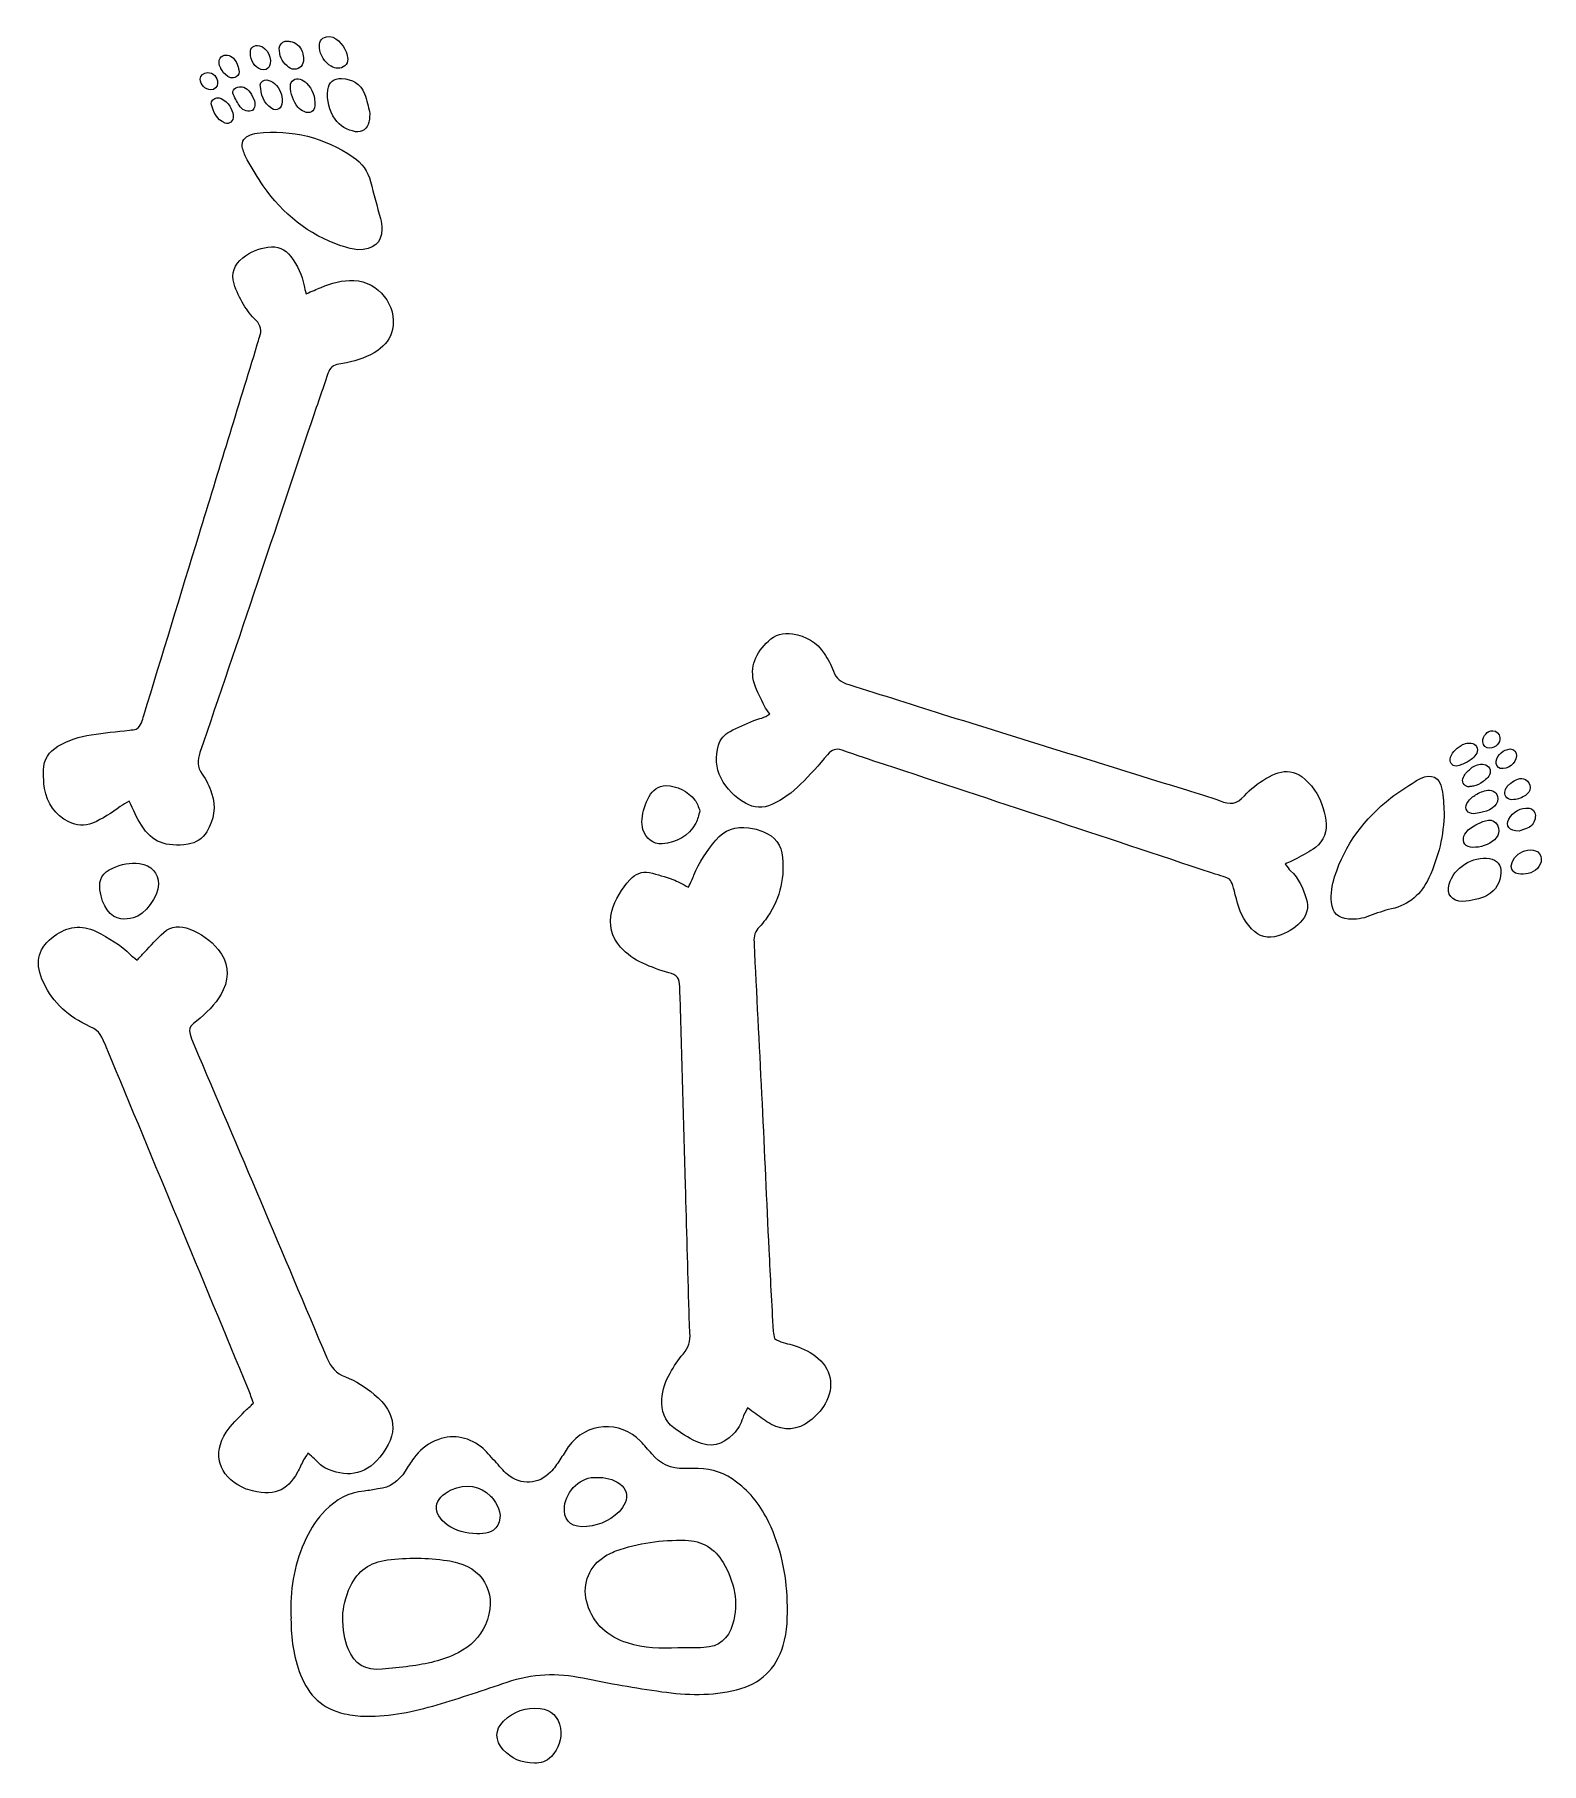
# Model space of a CAD drawing. Header units: inches. Extents: x -17 to -2.2, y 1.5 to 16.3.
# Drawn here: x -8.75 to -2.23, y 8.79 to 16.28 of the extents above; entities that cross this region are included whole.
import ezdxf

# ---------------------------------------------------------------- set-up
doc = ezdxf.new("R2010")
doc.units = ezdxf.units.IN
doc.header["$MEASUREMENT"] = 0
doc.layers.add('Layer 1', color=7, linetype='Continuous')

# ---------------------------------------------------------------- blocks, each defined once
blk = doc.blocks.new('block 5')
at = {"layer": 'Layer 1', "lineweight": 0}
for points, knots in [([(-7.2629, 9.9826), (-7.2105, 9.9887), (-7.1724, 10.016), (-7.1448, 10.0599), (-7.133, 10.0787), (-7.1212, 10.0976), (-7.1083, 10.1156), (-7.0845, 10.1486), (-7.0546, 10.1739), (-7.0167, 10.1905), (-6.9443, 10.2221), (-6.8775, 10.2109), (-6.8164, 10.1645), (-6.7938, 10.1473), (-6.776, 10.1236), (-6.7562, 10.1027), (-6.7379, 10.0834), (-6.7217, 10.0617), (-6.7014, 10.0449), (-6.6432, 9.9968), (-6.5681, 10.0013), (-6.5153, 10.0556), (-6.5, 10.0714), (-6.488, 10.0905), (-6.4754, 10.1087), (-6.4628, 10.1269), (-6.4521, 10.1465), (-6.4392, 10.1645), (-6.3607, 10.2737), (-6.2133, 10.2794), (-6.1261, 10.1889), (-6.1092, 10.1714), (-6.0932, 10.1529), (-6.0774, 10.1342), (-6.0406, 10.0907), (-5.9938, 10.0699), (-5.9369, 10.0708), (-5.9169, 10.0712), (-5.8969, 10.0704), (-5.877, 10.0708), (-5.8143, 10.0719), (-5.7598, 10.0494), (-5.7103, 10.0127), (-5.6483, 9.9667), (-5.6037, 9.9064), (-5.5706, 9.8374), (-5.519, 9.7297), (-5.4941, 9.6155), (-5.4909, 9.4964), (-5.4893, 9.4321), (-5.4894, 9.368), (-5.5086, 9.3051), (-5.54, 9.2026), (-5.6063, 9.1391), (-5.7104, 9.1135), (-5.818, 9.0869), (-5.9266, 9.0899), (-6.0346, 9.1053), (-6.1487, 9.1216), (-6.2625, 9.1415), (-6.3754, 9.1648), (-6.487, 9.1878), (-6.5953, 9.1843), (-6.7033, 9.1471), (-6.804, 9.1124), (-6.9051, 9.0789), (-7.0072, 9.0486), (-7.1073, 9.0189), (-7.2096, 8.9972), (-7.3149, 8.9989), (-7.3457, 8.9994), (-7.3768, 9.0038), (-7.4071, 9.0101), (-7.5021, 9.0299), (-7.5639, 9.089), (-7.598, 9.1781), (-7.6277, 9.2558), (-7.6398, 9.3367), (-7.6394, 9.4196), (-7.6393, 9.4285), (-7.6394, 9.4373), (-7.6394, 9.4538), (-7.6436, 9.5592), (-7.6219, 9.667), (-7.5738, 9.7694), (-7.5528, 9.8139), (-7.5258, 9.8545), (-7.491, 9.8894), (-7.4442, 9.9363), (-7.3903, 9.9689), (-7.3222, 9.9737), (-7.3023, 9.975), (-7.2827, 9.9803), (-7.2629, 9.9826)], [0, 0, 0, 0, 1, 1, 1, 2, 2, 2, 3, 3, 3, 4, 4, 4, 5, 5, 5, 6, 6, 6, 7, 7, 7, 8, 8, 8, 9, 9, 9, 10, 10, 10, 11, 11, 11, 12, 12, 12, 13, 13, 13, 14, 14, 14, 15, 15, 15, 16, 16, 16, 17, 17, 17, 18, 18, 18, 19, 19, 19, 20, 20, 20, 21, 21, 21, 22, 22, 22, 23, 23, 23, 24, 24, 24, 25, 25, 25, 26, 26, 26, 27, 27, 27, 28, 28, 28, 29, 29, 29, 30, 30, 30, 31, 31, 31, 31]), ([(-6.381, 9.8194), (-6.3194, 9.8195), (-6.2636, 9.8401), (-6.2187, 9.884), (-6.208, 9.8945), (-6.1996, 9.9085), (-6.1933, 9.9224), (-6.1792, 9.9538), (-6.1879, 9.984), (-6.216, 10.0044), (-6.2457, 10.0262), (-6.2798, 10.0338), (-6.3152, 10.0327), (-6.3825, 10.0376), (-6.4484, 9.9759), (-6.4553, 9.9068), (-6.4606, 9.8537), (-6.4343, 9.8193), (-6.381, 9.8194)], [0, 0, 0, 0, 1, 1, 1, 2, 2, 2, 3, 3, 3, 4, 4, 4, 5, 5, 5, 6, 6, 6, 6]), ([(-6.9616, 9.8263), (-6.9247, 9.8002), (-6.8818, 9.7902), (-6.8351, 9.7885), (-6.8009, 9.7888), (-6.7641, 9.7899), (-6.7442, 9.8261), (-6.7219, 9.8666), (-6.7406, 9.9026), (-6.7623, 9.937), (-6.7658, 9.9425), (-6.7704, 9.9474), (-6.775, 9.9521), (-6.8198, 9.9978), (-6.8813, 10.0071), (-6.9458, 9.9782), (-7.0241, 9.943), (-7.0316, 9.8758), (-6.9616, 9.8263)], [0, 0, 0, 0, 1, 1, 1, 2, 2, 2, 3, 3, 3, 4, 4, 4, 5, 5, 5, 6, 6, 6, 6]), ([(-6.2324, 9.7143), (-6.253, 9.7066), (-6.2731, 9.6963), (-6.2911, 9.6838), (-6.355, 9.6392), (-6.3803, 9.5583), (-6.3564, 9.4838), (-6.3284, 9.3964), (-6.2681, 9.3432), (-6.1822, 9.3161), (-6.1114, 9.2937), (-6.0386, 9.2913), (-5.9652, 9.2954), (-5.9276, 9.2954), (-5.8898, 9.2935), (-5.8524, 9.2959), (-5.7867, 9.3), (-5.7466, 9.3331), (-5.7275, 9.3964), (-5.6986, 9.492), (-5.7201, 9.5806), (-5.7687, 9.6639), (-5.8048, 9.7257), (-5.8595, 9.7595), (-5.9323, 9.7606), (-6.0349, 9.7621), (-6.1357, 9.7504), (-6.2324, 9.7143)], [0, 0, 0, 0, 1, 1, 1, 2, 2, 2, 3, 3, 3, 4, 4, 4, 5, 5, 5, 6, 6, 6, 7, 7, 7, 8, 8, 8, 9, 9, 9, 9]), ([(-7.222, 9.6756), (-7.2971, 9.6664), (-7.3495, 9.6287), (-7.3819, 9.5618), (-7.4044, 9.5152), (-7.4142, 9.4654), (-7.4153, 9.4344), (-7.4162, 9.3712), (-7.4074, 9.3298), (-7.3918, 9.2906), (-7.3652, 9.2241), (-7.3158, 9.1957), (-7.2449, 9.2028), (-7.2052, 9.2068), (-7.1654, 9.21), (-7.1259, 9.2154), (-7.0533, 9.2254), (-6.9816, 9.2391), (-6.9157, 9.2736), (-6.863, 9.3012), (-6.8215, 9.3398), (-6.7978, 9.3952), (-6.7455, 9.5173), (-6.7955, 9.629), (-6.9181, 9.6635), (-6.933, 9.6677), (-6.9482, 9.671), (-6.9635, 9.6731), (-7.0495, 9.6849), (-7.1355, 9.6862), (-7.222, 9.6756)], [0, 0, 0, 0, 1, 1, 1, 2, 2, 2, 3, 3, 3, 4, 4, 4, 5, 5, 5, 6, 6, 6, 7, 7, 7, 8, 8, 8, 9, 9, 9, 10, 10, 10, 10])]:
    blk.add_open_spline(points, degree=3, knots=knots, dxfattribs=at)

msp = doc.modelspace()

# ---------------------------------------------------------------- linework, layer by layer
at = {"layer": 'Layer 1', "lineweight": 0}
for points, knots in [([(-7.6564, 16.1411), (-7.6482, 16.1327), (-7.6379, 16.1266), (-7.6257, 16.1262), (-7.6006, 16.1254), (-7.585, 16.1465), (-7.5853, 16.1701), (-7.5856, 16.1898), (-7.5908, 16.2107), (-7.6041, 16.2257), (-7.6125, 16.2352), (-7.6232, 16.2412), (-7.6349, 16.2446), (-7.6408, 16.2468), (-7.6473, 16.2482), (-7.6543, 16.2485), (-7.6567, 16.2486), (-7.659, 16.2485), (-7.6614, 16.2481), (-7.6624, 16.2479), (-7.6634, 16.2476), (-7.6644, 16.2473), (-7.6786, 16.2437), (-7.6903, 16.2314), (-7.6901, 16.2171), (-7.6896, 16.1869), (-7.6806, 16.1601), (-7.6564, 16.1411)], [0, 0, 0, 0, 1, 1, 1, 2, 2, 2, 3, 3, 3, 4, 4, 4, 5, 5, 5, 6, 6, 6, 7, 7, 7, 8, 8, 8, 9, 9, 9, 9]), ([(-7.4658, 16.1393), (-7.4481, 16.1287), (-7.4228, 16.1269), (-7.4064, 16.141), (-7.3886, 16.1564), (-7.3924, 16.1817), (-7.4006, 16.2013), (-7.414, 16.2328), (-7.4463, 16.2765), (-7.4862, 16.2673), (-7.5119, 16.2614), (-7.5184, 16.241), (-7.5155, 16.2194), (-7.5148, 16.1877), (-7.492, 16.1551), (-7.4658, 16.1393)], [0, 0, 0, 0, 1, 1, 1, 2, 2, 2, 3, 3, 3, 4, 4, 4, 5, 5, 5, 5]), ([(-7.9429, 16.1303), (-7.9369, 16.1165), (-7.9278, 16.1048), (-7.9142, 16.0961), (-7.9135, 16.0956), (-7.9127, 16.0952), (-7.912, 16.0948), (-7.9085, 16.0922), (-7.9046, 16.0906), (-7.9005, 16.0899), (-7.8926, 16.0879), (-7.8844, 16.0887), (-7.8767, 16.0935), (-7.865, 16.1008), (-7.8624, 16.1127), (-7.8657, 16.1245), (-7.8661, 16.1299), (-7.8672, 16.1351), (-7.8689, 16.1398), (-7.8735, 16.1522), (-7.8795, 16.1644), (-7.889, 16.1738), (-7.9026, 16.1874), (-7.9256, 16.1946), (-7.9412, 16.1797), (-7.9557, 16.1658), (-7.9517, 16.1468), (-7.9435, 16.1311), (-7.9433, 16.1308), (-7.9431, 16.1306), (-7.9429, 16.1303)], [0, 0, 0, 0, 1, 1, 1, 2, 2, 2, 3, 3, 3, 4, 4, 4, 5, 5, 5, 6, 6, 6, 7, 7, 7, 8, 8, 8, 9, 9, 9, 10, 10, 10, 10]), ([(-7.7679, 16.1258), (-7.7541, 16.1214), (-7.7385, 16.1268), (-7.7334, 16.1376), (-7.7182, 16.17), (-7.7413, 16.2195), (-7.7755, 16.228), (-7.7986, 16.2337), (-7.8159, 16.2205), (-7.8154, 16.1976), (-7.8147, 16.1615), (-7.7971, 16.1349), (-7.7679, 16.1258)], [0, 0, 0, 0, 1, 1, 1, 2, 2, 2, 3, 3, 3, 4, 4, 4, 4]), ([(-7.9865, 16.0375), (-7.9711, 16.0366), (-7.9573, 16.0502), (-7.9572, 16.0661), (-7.9571, 16.0928), (-7.976, 16.1127), (-8.0012, 16.1125), (-8.0162, 16.1124), (-8.0318, 16.098), (-8.0319, 16.0842), (-8.032, 16.0601), (-8.0114, 16.0389), (-7.9865, 16.0375)], [0, 0, 0, 0, 1, 1, 1, 2, 2, 2, 3, 3, 3, 4, 4, 4, 4]), ([(-7.6418, 16.0541), (-7.6412, 16.0199), (-7.6299, 15.9889), (-7.6094, 15.962), (-7.603, 15.9537), (-7.5924, 15.948), (-7.5827, 15.9431), (-7.5594, 15.9313), (-7.5371, 15.9445), (-7.5356, 15.9687), (-7.5344, 16.0073), (-7.5461, 16.04), (-7.5723, 16.0664), (-7.5798, 16.0738), (-7.5902, 16.0794), (-7.6002, 16.0831), (-7.621, 16.0906), (-7.6422, 16.0757), (-7.6418, 16.0541)], [0, 0, 0, 0, 1, 1, 1, 2, 2, 2, 3, 3, 3, 4, 4, 4, 5, 5, 5, 6, 6, 6, 6]), ([(-7.48, 16.0372), (-7.4852, 15.9914), (-7.4741, 15.9486), (-7.4487, 15.9107), (-7.428, 15.8798), (-7.3962, 15.8634), (-7.3603, 15.8563), (-7.3333, 15.851), (-7.3069, 15.8704), (-7.3017, 15.8977), (-7.3001, 15.9057), (-7.2999, 15.914), (-7.2984, 15.9317), (-7.2986, 15.9351), (-7.2989, 15.9385), (-7.2993, 15.9418), (-7.3044, 15.9626), (-7.3099, 15.9927), (-7.3212, 16.0206), (-7.3386, 16.0637), (-7.3747, 16.0841), (-7.4206, 16.0865), (-7.4541, 16.0882), (-7.4762, 16.0701), (-7.48, 16.0372)], [0, 0, 0, 0, 1, 1, 1, 2, 2, 2, 3, 3, 3, 4, 4, 4, 5, 5, 5, 6, 6, 6, 7, 7, 7, 8, 8, 8, 8]), ([(-7.8885, 16.0162), (-7.8803, 15.9982), (-7.8708, 15.9804), (-7.8593, 15.9644), (-7.846, 15.9458), (-7.8211, 15.9398), (-7.8066, 15.9486), (-7.7952, 15.9555), (-7.7917, 15.9779), (-7.8008, 15.9976), (-7.8132, 16.0243), (-7.8291, 16.0481), (-7.851, 16.0505), (-7.882, 16.0528), (-7.8967, 16.0343), (-7.8885, 16.0162)], [0, 0, 0, 0, 1, 1, 1, 2, 2, 2, 3, 3, 3, 4, 4, 4, 5, 5, 5, 5]), ([(-7.7723, 16.0583), (-7.7686, 16.0186), (-7.7604, 15.9802), (-7.723, 15.9567), (-7.7008, 15.9428), (-7.6783, 15.9556), (-7.6774, 15.9856), (-7.6753, 16.0148), (-7.6874, 16.0426), (-7.7102, 16.0648), (-7.7188, 16.0731), (-7.7325, 16.0775), (-7.7447, 16.0804), (-7.7568, 16.0834), (-7.7734, 16.0701), (-7.7723, 16.0583)], [0, 0, 0, 0, 1, 1, 1, 2, 2, 2, 3, 3, 3, 4, 4, 4, 5, 5, 5, 5]), ([(-7.941, 15.9994), (-7.9464, 16.0023), (-7.9537, 16.0027), (-7.9602, 16.0027), (-7.973, 16.0027), (-7.9872, 15.9877), (-7.9843, 15.9762), (-7.9755, 15.941), (-7.9616, 15.9088), (-7.9249, 15.8936), (-7.9069, 15.8862), (-7.8876, 15.9003), (-7.8895, 15.9271), (-7.8939, 15.9543), (-7.9089, 15.9826), (-7.941, 15.9994)], [0, 0, 0, 0, 1, 1, 1, 2, 2, 2, 3, 3, 3, 4, 4, 4, 5, 5, 5, 5]), ([(-7.3699, 15.7462), (-7.4959, 15.8311), (-7.6346, 15.8667), (-7.786, 15.8499), (-7.7989, 15.8485), (-7.8123, 15.8448), (-7.8238, 15.839), (-7.8459, 15.828), (-7.8557, 15.8066), (-7.849, 15.7834), (-7.8442, 15.7665), (-7.8375, 15.7497), (-7.8287, 15.7345), (-7.8065, 15.6962), (-7.7845, 15.6576), (-7.7592, 15.6213), (-7.6744, 15.4999), (-7.5635, 15.4112), (-7.4229, 15.362), (-7.3961, 15.3526), (-7.3673, 15.3486), (-7.3526, 15.3452), (-7.2799, 15.3451), (-7.2475, 15.3754), (-7.2458, 15.4342), (-7.2454, 15.4494), (-7.2484, 15.4651), (-7.2522, 15.48), (-7.2661, 15.5335), (-7.2818, 15.5866), (-7.2951, 15.6402), (-7.3063, 15.6858), (-7.3319, 15.7206), (-7.3699, 15.7462)], [0, 0, 0, 0, 1, 1, 1, 2, 2, 2, 3, 3, 3, 4, 4, 4, 5, 5, 5, 6, 6, 6, 7, 7, 7, 8, 8, 8, 9, 9, 9, 10, 10, 10, 11, 11, 11, 11]), ([(-8.6008, 12.8693), (-8.5673, 12.8529), (-8.534, 12.8496), (-8.4981, 12.8644), (-8.4544, 12.8824), (-8.416, 12.9082), (-8.3785, 12.9361), (-8.3668, 12.9448), (-8.3533, 12.9511), (-8.3401, 12.9588), (-8.3213, 12.9213), (-8.307, 12.8861), (-8.287, 12.8547), (-8.2408, 12.7818), (-8.1815, 12.7586), (-8.0851, 12.773), (-8.0513, 12.778), (-8.0222, 12.7965), (-8.0042, 12.8267), (-7.9732, 12.8788), (-7.9625, 12.9349), (-7.983, 12.993), (-7.9933, 13.0221), (-8.006, 13.0517), (-8.0242, 13.0762), (-8.0472, 13.1073), (-8.0452, 13.1358), (-8.0337, 13.1694), (-7.9505, 13.4131), (-7.868, 13.657), (-7.7858, 13.9011), (-7.7078, 14.1325), (-7.6306, 14.3642), (-7.5527, 14.5957), (-7.5287, 14.6672), (-7.5031, 14.7383), (-7.4794, 14.8099), (-7.4714, 14.8339), (-7.4565, 14.847), (-7.4321, 14.8504), (-7.4211, 14.852), (-7.41, 14.853), (-7.3992, 14.8555), (-7.3513, 14.8665), (-7.3047, 14.8807), (-7.2641, 14.9098), (-7.2326, 14.9323), (-7.2078, 14.9602), (-7.1999, 14.9996), (-7.1789, 15.1049), (-7.2599, 15.2071), (-7.3671, 15.2123), (-7.4173, 15.2147), (-7.4638, 15.2014), (-7.5093, 15.1825), (-7.5292, 15.1742), (-7.549, 15.1654), (-7.5731, 15.1551), (-7.5773, 15.1696), (-7.5817, 15.1793), (-7.583, 15.1895), (-7.5893, 15.2374), (-7.6128, 15.2774), (-7.6401, 15.3156), (-7.6645, 15.3498), (-7.6981, 15.3621), (-7.7391, 15.3567), (-7.7798, 15.3514), (-7.8163, 15.3354), (-7.8482, 15.3105), (-7.8848, 15.2818), (-7.9001, 15.2428), (-7.886, 15.198), (-7.8762, 15.1667), (-7.8613, 15.1362), (-7.8444, 15.1079), (-7.8298, 15.0833), (-7.8111, 15.0604), (-7.791, 15.04), (-7.7692, 15.0179), (-7.7653, 14.9948), (-7.7753, 14.9672), (-7.7791, 14.9567), (-7.7819, 14.946), (-7.7852, 14.9353), (-7.8691, 14.6615), (-7.9532, 14.3877), (-8.037, 14.1138), (-8.117, 13.8527), (-8.1966, 13.5915), (-8.2768, 13.3304), (-8.2831, 13.3097), (-8.2866, 13.2867), (-8.3094, 13.2701), (-8.3172, 13.2691), (-8.328, 13.2676), (-8.3389, 13.2663), (-8.394, 13.2597), (-8.4493, 13.2547), (-8.5041, 13.2462), (-8.5548, 13.2384), (-8.6037, 13.2233), (-8.6481, 13.1966), (-8.6869, 13.1733), (-8.7112, 13.1408), (-8.7103, 13.0936), (-8.7099, 13.067), (-8.7114, 13.0399), (-8.7067, 13.0139), (-8.6951, 12.9492), (-8.6615, 12.8989), (-8.6008, 12.8693)], [0, 0, 0, 0, 1, 1, 1, 2, 2, 2, 3, 3, 3, 4, 4, 4, 5, 5, 5, 6, 6, 6, 7, 7, 7, 8, 8, 8, 9, 9, 9, 10, 10, 10, 11, 11, 11, 12, 12, 12, 13, 13, 13, 14, 14, 14, 15, 15, 15, 16, 16, 16, 17, 17, 17, 18, 18, 18, 19, 19, 19, 20, 20, 20, 21, 21, 21, 22, 22, 22, 23, 23, 23, 24, 24, 24, 25, 25, 25, 26, 26, 26, 27, 27, 27, 28, 28, 28, 29, 29, 29, 30, 30, 30, 31, 31, 31, 32, 32, 32, 33, 33, 33, 34, 34, 34, 35, 35, 35, 36, 36, 36, 37, 37, 37, 37]), ([(-3.2084, 13.0067), (-3.2805, 13.1101), (-3.3472, 13.0996), (-3.4187, 13.0567), (-3.4526, 13.0364), (-3.4863, 13.0121), (-3.5119, 12.9825), (-3.5441, 12.9454), (-3.5749, 12.9432), (-3.6174, 12.9604), (-3.6645, 12.9796), (-3.7142, 12.9924), (-3.763, 13.0076), (-4.1063, 13.1143), (-4.4497, 13.2206), (-4.7929, 13.3275), (-4.937, 13.3724), (-5.0805, 13.4194), (-5.2248, 13.4633), (-5.2577, 13.4733), (-5.2786, 13.4897), (-5.291, 13.5217), (-5.3012, 13.5484), (-5.3149, 13.5743), (-5.3307, 13.5982), (-5.363, 13.6471), (-5.4102, 13.6741), (-5.468, 13.683), (-5.508, 13.6891), (-5.5438, 13.6793), (-5.5728, 13.6519), (-5.6261, 13.6015), (-5.6562, 13.5413), (-5.6331, 13.4667), (-5.6228, 13.4333), (-5.6047, 13.4022), (-5.5892, 13.3706), (-5.5835, 13.3591), (-5.575, 13.349), (-5.5669, 13.3369), (-5.5882, 13.3181), (-5.614, 13.3172), (-5.6359, 13.3075), (-5.6702, 13.2923), (-5.7053, 13.2783), (-5.7385, 13.2608), (-5.7624, 13.2481), (-5.7807, 13.2278), (-5.7884, 13.2007), (-5.8022, 13.1521), (-5.801, 13.1042), (-5.7778, 13.0582), (-5.7539, 13.011), (-5.7172, 12.977), (-5.6721, 12.9504), (-5.6345, 12.9283), (-5.5976, 12.9267), (-5.5578, 12.9448), (-5.5105, 12.9662), (-5.4691, 12.996), (-5.4331, 13.0323), (-5.3925, 13.0732), (-5.354, 13.1163), (-5.3165, 13.1602), (-5.2982, 13.1816), (-5.2803, 13.1891), (-5.2529, 13.1793), (-5.1923, 13.1577), (-5.131, 13.138), (-5.0699, 13.1178), (-4.598, 12.9616), (-4.1258, 12.8061), (-3.6542, 12.6487), (-3.565, 12.6189), (-3.5732, 12.6423), (-3.5468, 12.5358), (-3.5351, 12.4881), (-3.5155, 12.4434), (-3.4811, 12.4065), (-3.4489, 12.3719), (-3.4092, 12.3628), (-3.3656, 12.3762), (-3.3293, 12.3874), (-3.2965, 12.4066), (-3.2698, 12.4345), (-3.2414, 12.4641), (-3.2304, 12.4979), (-3.244, 12.5382), (-3.259, 12.5826), (-3.2756, 12.6259), (-3.3125, 12.658), (-3.3203, 12.6647), (-3.3254, 12.6744), (-3.3348, 12.6869), (-3.3154, 12.6963), (-3.2996, 12.7032), (-3.2845, 12.7115), (-3.2575, 12.7265), (-3.2291, 12.7399), (-3.2048, 12.7586), (-3.1667, 12.788), (-3.1517, 12.8288), (-3.1597, 12.8768), (-3.1675, 12.9232), (-3.1811, 12.9675), (-3.2084, 13.0067)], [0, 0, 0, 0, 1, 1, 1, 2, 2, 2, 3, 3, 3, 4, 4, 4, 5, 5, 5, 6, 6, 6, 7, 7, 7, 8, 8, 8, 9, 9, 9, 10, 10, 10, 11, 11, 11, 12, 12, 12, 13, 13, 13, 14, 14, 14, 15, 15, 15, 16, 16, 16, 17, 17, 17, 18, 18, 18, 19, 19, 19, 20, 20, 20, 21, 21, 21, 22, 22, 22, 23, 23, 23, 24, 24, 24, 25, 25, 25, 26, 26, 26, 27, 27, 27, 28, 28, 28, 29, 29, 29, 30, 30, 30, 31, 31, 31, 32, 32, 32, 33, 33, 33, 34, 34, 34, 35, 35, 35, 35]), ([(-2.4503, 13.1882), (-2.4238, 13.1902), (-2.4033, 13.2115), (-2.4056, 13.2348), (-2.4072, 13.25), (-2.4219, 13.2643), (-2.4359, 13.264), (-2.4607, 13.2635), (-2.4804, 13.2422), (-2.4798, 13.2165), (-2.4795, 13.2001), (-2.4659, 13.187), (-2.4503, 13.1882)], [0, 0, 0, 0, 1, 1, 1, 2, 2, 2, 3, 3, 3, 4, 4, 4, 4]), ([(-2.5883, 13.1118), (-2.5807, 13.1138), (-2.5736, 13.1166), (-2.5668, 13.1198), (-2.5535, 13.1242), (-2.5411, 13.1309), (-2.5299, 13.1397), (-2.5151, 13.1514), (-2.4984, 13.1682), (-2.5042, 13.1888), (-2.5068, 13.198), (-2.5143, 13.2059), (-2.5236, 13.2082), (-2.5392, 13.2121), (-2.5593, 13.21), (-2.5725, 13.2006), (-2.5729, 13.2004), (-2.5732, 13.2001), (-2.5735, 13.1998), (-2.5969, 13.1874), (-2.6175, 13.1637), (-2.6213, 13.1409), (-2.6243, 13.1221), (-2.6072, 13.1069), (-2.5883, 13.1118)], [0, 0, 0, 0, 1, 1, 1, 2, 2, 2, 3, 3, 3, 4, 4, 4, 5, 5, 5, 6, 6, 6, 7, 7, 7, 8, 8, 8, 8]), ([(-2.3338, 13.1549), (-2.3325, 13.172), (-2.3458, 13.1865), (-2.3613, 13.1851), (-2.3907, 13.1825), (-2.4161, 13.1607), (-2.4226, 13.1325), (-2.4255, 13.1202), (-2.4156, 13.1032), (-2.4044, 13.1011), (-2.3713, 13.095), (-2.3362, 13.1217), (-2.3338, 13.1549)], [0, 0, 0, 0, 1, 1, 1, 2, 2, 2, 3, 3, 3, 4, 4, 4, 4]), ([(-2.5206, 13.1086), (-2.527, 13.1048), (-2.5326, 13.1003), (-2.5377, 13.0951), (-2.5498, 13.0856), (-2.5598, 13.0733), (-2.5657, 13.0563), (-2.5718, 13.0387), (-2.5561, 13.0185), (-2.5378, 13.0217), (-2.5375, 13.0217), (-2.5372, 13.0218), (-2.5368, 13.0219), (-2.5311, 13.022), (-2.5259, 13.0229), (-2.5208, 13.0245), (-2.505, 13.0276), (-2.4915, 13.0333), (-2.4785, 13.0436), (-2.465, 13.0543), (-2.4477, 13.0675), (-2.4474, 13.0864), (-2.447, 13.1097), (-2.4684, 13.1215), (-2.4891, 13.1193), (-2.499, 13.1183), (-2.5082, 13.1151), (-2.5167, 13.1104), (-2.518, 13.1099), (-2.5193, 13.1094), (-2.5206, 13.1086)], [0, 0, 0, 0, 1, 1, 1, 2, 2, 2, 3, 3, 3, 4, 4, 4, 5, 5, 5, 6, 6, 6, 7, 7, 7, 8, 8, 8, 9, 9, 9, 10, 10, 10, 10]), ([(-6.0325, 12.7749), (-5.97, 12.7805), (-5.9175, 12.8068), (-5.8864, 12.8645), (-5.8783, 12.8797), (-5.8753, 12.8976), (-5.8691, 12.917), (-5.876, 12.9327), (-5.8797, 12.9513), (-5.8905, 12.9638), (-5.9234, 13.0023), (-5.966, 13.0252), (-6.0174, 13.0263), (-6.0316, 13.0266), (-6.0485, 13.021), (-6.0601, 13.0124), (-6.1026, 12.981), (-6.131, 12.888), (-6.1159, 12.8371), (-6.1042, 12.7976), (-6.0728, 12.7712), (-6.0325, 12.7749)], [0, 0, 0, 0, 1, 1, 1, 2, 2, 2, 3, 3, 3, 4, 4, 4, 5, 5, 5, 6, 6, 6, 7, 7, 7, 7]), ([(-2.7496, 13.0569), (-2.7576, 13.0533), (-2.7657, 13.0493), (-2.773, 13.0444), (-2.8082, 13.0211), (-2.8446, 12.9994), (-2.8777, 12.9735), (-2.9922, 12.8836), (-3.0767, 12.7718), (-3.1212, 12.6317), (-3.1327, 12.5953), (-3.1387, 12.5582), (-3.1346, 12.5202), (-3.1297, 12.4744), (-3.1077, 12.4533), (-3.0615, 12.4486), (-3.03, 12.4454), (-2.9999, 12.451), (-2.9702, 12.4622), (-2.9391, 12.4738), (-2.9078, 12.4859), (-2.8755, 12.493), (-2.7974, 12.5101), (-2.7463, 12.5568), (-2.7131, 12.6278), (-2.6711, 12.7177), (-2.649, 12.8118), (-2.6468, 12.9112), (-2.6499, 12.9443), (-2.6502, 12.9779), (-2.6567, 13.0103), (-2.6676, 13.0647), (-2.6999, 13.0797), (-2.7496, 13.0569)], [0, 0, 0, 0, 1, 1, 1, 2, 2, 2, 3, 3, 3, 4, 4, 4, 5, 5, 5, 6, 6, 6, 7, 7, 7, 8, 8, 8, 9, 9, 9, 10, 10, 10, 11, 11, 11, 11]), ([(-2.3452, 12.9662), (-2.3275, 12.9658), (-2.3081, 12.9746), (-2.2952, 12.9839), (-2.2832, 12.9926), (-2.2757, 13.0026), (-2.2753, 13.018), (-2.275, 13.0325), (-2.2823, 13.0456), (-2.295, 13.0526), (-2.3159, 13.064), (-2.3401, 13.0515), (-2.3584, 13.0375), (-2.3586, 13.0373), (-2.3587, 13.0372), (-2.3589, 13.037), (-2.3628, 13.034), (-2.3664, 13.031), (-2.3696, 13.0281), (-2.3717, 13.0262), (-2.3732, 13.0241), (-2.3745, 13.0217), (-2.3847, 13.0075), (-2.39, 12.9878), (-2.376, 12.9738), (-2.3674, 12.9652), (-2.3562, 12.9641), (-2.3452, 12.9662)], [0, 0, 0, 0, 1, 1, 1, 2, 2, 2, 3, 3, 3, 4, 4, 4, 5, 5, 5, 6, 6, 6, 7, 7, 7, 8, 8, 8, 9, 9, 9, 9]), ([(-2.4587, 13.0061), (-2.4779, 13.0044), (-2.4949, 12.9959), (-2.5113, 12.9862), (-2.5123, 12.9856), (-2.5131, 12.9849), (-2.5139, 12.9843), (-2.5276, 12.9761), (-2.5396, 12.9649), (-2.5484, 12.9483), (-2.5604, 12.9254), (-2.5457, 12.9038), (-2.519, 12.9049), (-2.5085, 12.9054), (-2.4984, 12.907), (-2.4888, 12.9099), (-2.4558, 12.9146), (-2.4146, 12.9346), (-2.4148, 12.971), (-2.415, 12.996), (-2.4359, 13.0081), (-2.4587, 13.0061)], [0, 0, 0, 0, 1, 1, 1, 2, 2, 2, 3, 3, 3, 4, 4, 4, 5, 5, 5, 6, 6, 6, 7, 7, 7, 7]), ([(-2.5019, 12.8604), (-2.5222, 12.8501), (-2.5411, 12.8401), (-2.5522, 12.8236), (-2.5604, 12.8141), (-2.5653, 12.8028), (-2.5639, 12.7896), (-2.5624, 12.7764), (-2.5561, 12.7673), (-2.5435, 12.7628), (-2.4951, 12.7456), (-2.3833, 12.7895), (-2.4161, 12.8545), (-2.4347, 12.8912), (-2.4744, 12.8744), (-2.5019, 12.8604)], [0, 0, 0, 0, 1, 1, 1, 2, 2, 2, 3, 3, 3, 4, 4, 4, 5, 5, 5, 5]), ([(-2.2783, 12.8471), (-2.2592, 12.8572), (-2.2526, 12.8762), (-2.2522, 12.8972), (-2.2519, 12.9134), (-2.2639, 12.9271), (-2.2796, 12.9289), (-2.3149, 12.9328), (-2.3503, 12.9137), (-2.3669, 12.8819), (-2.3821, 12.8529), (-2.3668, 12.8287), (-2.3231, 12.8298), (-2.3144, 12.8331), (-2.2954, 12.8382), (-2.2783, 12.8471)], [0, 0, 0, 0, 1, 1, 1, 2, 2, 2, 3, 3, 3, 4, 4, 4, 5, 5, 5, 5]), ([(-6.1163, 12.2575), (-6.0799, 12.2415), (-6.0424, 12.2261), (-6.0039, 12.2169), (-5.9679, 12.2083), (-5.9565, 12.1911), (-5.9566, 12.1561), (-5.9566, 12.1428), (-5.9555, 12.1295), (-5.9551, 12.1162), (-5.9473, 11.8431), (-5.9395, 11.5701), (-5.9317, 11.2971), (-5.9264, 11.1151), (-5.9212, 10.9331), (-5.9159, 10.7511), (-5.915, 10.72), (-5.915, 10.6888), (-5.9124, 10.6579), (-5.9093, 10.6228), (-5.9172, 10.5938), (-5.9421, 10.5666), (-5.9643, 10.5423), (-5.9812, 10.5128), (-5.9983, 10.4844), (-6.019, 10.4497), (-6.0314, 10.4119), (-6.0337, 10.371), (-6.0365, 10.3212), (-6.022, 10.2777), (-5.9819, 10.2473), (-5.9521, 10.2248), (-5.92, 10.2038), (-5.886, 10.1885), (-5.8194, 10.1586), (-5.7741, 10.17), (-5.7236, 10.2215), (-5.7044, 10.2411), (-5.6916, 10.2635), (-5.6839, 10.2897), (-5.6799, 10.3037), (-5.6716, 10.3164), (-5.6635, 10.3331), (-5.6489, 10.3229), (-5.6383, 10.3155), (-5.6277, 10.3082), (-5.6058, 10.2932), (-5.5851, 10.276), (-5.5618, 10.2635), (-5.5035, 10.2321), (-5.4468, 10.2363), (-5.3935, 10.2769), (-5.3667, 10.2973), (-5.344, 10.3213), (-5.3272, 10.3507), (-5.284, 10.4266), (-5.2995, 10.5048), (-5.3689, 10.5576), (-5.3993, 10.5808), (-5.4341, 10.5951), (-5.4704, 10.6062), (-5.4956, 10.6139), (-5.5228, 10.6164), (-5.5463, 10.634), (-5.5482, 10.6441), (-5.5515, 10.6548), (-5.5521, 10.6656), (-5.5585, 10.7831), (-5.565, 10.9006), (-5.5706, 11.0182), (-5.5807, 11.2289), (-5.5899, 11.4396), (-5.6001, 11.6503), (-5.6107, 11.8676), (-5.622, 12.0849), (-5.6329, 12.3022), (-5.6337, 12.3178), (-5.6331, 12.3334), (-5.6347, 12.3488), (-5.6374, 12.375), (-5.6299, 12.3967), (-5.6112, 12.4152), (-5.6018, 12.4245), (-5.5936, 12.4353), (-5.5857, 12.4459), (-5.5258, 12.5261), (-5.5026, 12.6161), (-5.5113, 12.7155), (-5.5161, 12.7702), (-5.5449, 12.8062), (-5.5936, 12.8267), (-5.6139, 12.8352), (-5.6359, 12.8413), (-5.6576, 12.8441), (-5.714, 12.8514), (-5.7629, 12.8362), (-5.8003, 12.7905), (-5.8385, 12.7439), (-5.8728, 12.6951), (-5.8949, 12.6385), (-5.9011, 12.6226), (-5.909, 12.6073), (-5.9184, 12.5868), (-5.9462, 12.6006), (-5.9653, 12.6126), (-5.986, 12.6199), (-6.0192, 12.6316), (-6.0532, 12.6424), (-6.0876, 12.6497), (-6.1203, 12.6567), (-6.1486, 12.6443), (-6.1715, 12.6197), (-6.2084, 12.58), (-6.2358, 12.535), (-6.25, 12.4824), (-6.2658, 12.4239), (-6.2518, 12.3726), (-6.2125, 12.3277), (-6.1858, 12.2971), (-6.153, 12.2738), (-6.1163, 12.2575)], [0, 0, 0, 0, 1, 1, 1, 2, 2, 2, 3, 3, 3, 4, 4, 4, 5, 5, 5, 6, 6, 6, 7, 7, 7, 8, 8, 8, 9, 9, 9, 10, 10, 10, 11, 11, 11, 12, 12, 12, 13, 13, 13, 14, 14, 14, 15, 15, 15, 16, 16, 16, 17, 17, 17, 18, 18, 18, 19, 19, 19, 20, 20, 20, 21, 21, 21, 22, 22, 22, 23, 23, 23, 24, 24, 24, 25, 25, 25, 26, 26, 26, 27, 27, 27, 28, 28, 28, 29, 29, 29, 30, 30, 30, 31, 31, 31, 32, 32, 32, 33, 33, 33, 34, 34, 34, 35, 35, 35, 36, 36, 36, 37, 37, 37, 38, 38, 38, 39, 39, 39, 40, 40, 40, 40]), ([(-2.4505, 12.711), (-2.5222, 12.7234), (-2.6067, 12.6697), (-2.6257, 12.5996), (-2.6375, 12.5557), (-2.6143, 12.5257), (-2.566, 12.5252), (-2.5307, 12.5291), (-2.4935, 12.5328), (-2.4596, 12.5522), (-2.4213, 12.5742), (-2.4041, 12.608), (-2.4013, 12.6502), (-2.3992, 12.6813), (-2.4199, 12.7057), (-2.4505, 12.711)], [0, 0, 0, 0, 1, 1, 1, 2, 2, 2, 3, 3, 3, 4, 4, 4, 5, 5, 5, 5]), ([(-2.2972, 12.7447), (-2.3239, 12.7357), (-2.3514, 12.7128), (-2.356, 12.6837), (-2.3565, 12.6807), (-2.3566, 12.6777), (-2.3563, 12.6748), (-2.3563, 12.6743), (-2.3563, 12.6739), (-2.3562, 12.6735), (-2.356, 12.6712), (-2.3555, 12.6691), (-2.3549, 12.667), (-2.3546, 12.6661), (-2.3542, 12.6654), (-2.3539, 12.6646), (-2.3525, 12.6614), (-2.3505, 12.6586), (-2.3481, 12.6562), (-2.3427, 12.6494), (-2.335, 12.6451), (-2.3258, 12.6443), (-2.3123, 12.6413), (-2.2966, 12.6436), (-2.2836, 12.6462), (-2.2538, 12.6523), (-2.226, 12.6767), (-2.2269, 12.7089), (-2.2279, 12.7464), (-2.2679, 12.7546), (-2.2972, 12.7447)], [0, 0, 0, 0, 1, 1, 1, 2, 2, 2, 3, 3, 3, 4, 4, 4, 5, 5, 5, 6, 6, 6, 7, 7, 7, 8, 8, 8, 9, 9, 9, 10, 10, 10, 10]), ([(-8.4111, 12.6692), (-8.4558, 12.6493), (-8.4721, 12.6214), (-8.4663, 12.575), (-8.4575, 12.5057), (-8.4212, 12.4543), (-8.3756, 12.4499), (-8.3583, 12.4482), (-8.3397, 12.4491), (-8.3231, 12.4538), (-8.2694, 12.4689), (-8.2148, 12.5435), (-8.2135, 12.6003), (-8.2125, 12.6469), (-8.2442, 12.6819), (-8.2947, 12.6892), (-8.3356, 12.6951), (-8.374, 12.6857), (-8.4111, 12.6692)], [0, 0, 0, 0, 1, 1, 1, 2, 2, 2, 3, 3, 3, 4, 4, 4, 5, 5, 5, 6, 6, 6, 6]), ([(-8.4416, 11.9006), (-8.439, 11.8944), (-8.4362, 11.8884), (-8.4337, 11.8822), (-8.2302, 11.3923), (-8.0267, 10.9024), (-7.8233, 10.4124), (-7.8158, 10.3942), (-7.8097, 10.3753), (-7.8017, 10.3537), (-7.8153, 10.341), (-7.8287, 10.3299), (-7.8405, 10.3173), (-7.8677, 10.2883), (-7.8986, 10.2614), (-7.9199, 10.2284), (-7.9806, 10.1343), (-7.9519, 10.04), (-7.8513, 9.9903), (-7.8434, 9.9864), (-7.8353, 9.9824), (-7.8269, 9.9798), (-7.7133, 9.9451), (-7.6586, 9.9737), (-7.6115, 10.0547), (-7.6015, 10.0719), (-7.5943, 10.0907), (-7.585, 10.1083), (-7.5802, 10.1175), (-7.5736, 10.1258), (-7.5659, 10.1373), (-7.5547, 10.1277), (-7.5464, 10.1207), (-7.5383, 10.1136), (-7.5234, 10.1005), (-7.5107, 10.0832), (-7.4935, 10.0747), (-7.4044, 10.0309), (-7.3224, 10.0382), (-7.2549, 10.1202), (-7.1731, 10.2196), (-7.1805, 10.3092), (-7.279, 10.3921), (-7.3166, 10.4238), (-7.3581, 10.45), (-7.4038, 10.4676), (-7.444, 10.4831), (-7.4671, 10.5094), (-7.484, 10.5494), (-7.6744, 11.0013), (-7.866, 11.4528), (-8.0591, 11.9036), (-8.0937, 11.9845), (-8.08, 11.9802), (-8.0331, 12.0202), (-7.9924, 12.0549), (-7.9551, 12.0928), (-7.9325, 12.1427), (-7.904, 12.2056), (-7.9116, 12.2639), (-7.9547, 12.3172), (-7.9875, 12.3578), (-8.0298, 12.3864), (-8.0778, 12.4058), (-8.1175, 12.4217), (-8.1574, 12.4203), (-8.1904, 12.3905), (-8.2198, 12.3638), (-8.2463, 12.3338), (-8.2739, 12.3052), (-8.2842, 12.2946), (-8.2942, 12.2838), (-8.3059, 12.2712), (-8.3178, 12.2809), (-8.3269, 12.2869), (-8.3343, 12.2945), (-8.3768, 12.3382), (-8.4288, 12.3675), (-8.4827, 12.3945), (-8.5476, 12.4271), (-8.6071, 12.417), (-8.6639, 12.376), (-8.7315, 12.3273), (-8.7495, 12.266), (-8.7174, 12.1895), (-8.6797, 12.0996), (-8.6157, 12.0347), (-8.528, 11.9925), (-8.468, 11.9637), (-8.4682, 11.9633), (-8.4416, 11.9006)], [0, 0, 0, 0, 1, 1, 1, 2, 2, 2, 3, 3, 3, 4, 4, 4, 5, 5, 5, 6, 6, 6, 7, 7, 7, 8, 8, 8, 9, 9, 9, 10, 10, 10, 11, 11, 11, 12, 12, 12, 13, 13, 13, 14, 14, 14, 15, 15, 15, 16, 16, 16, 17, 17, 17, 18, 18, 18, 19, 19, 19, 20, 20, 20, 21, 21, 21, 22, 22, 22, 23, 23, 23, 24, 24, 24, 25, 25, 25, 26, 26, 26, 27, 27, 27, 28, 28, 28, 29, 29, 29, 30, 30, 30, 30]), ([(-6.5118, 8.8248), (-6.4805, 8.8594), (-6.466, 8.9007), (-6.4729, 8.9472), (-6.4801, 8.9956), (-6.5126, 9.0279), (-6.5613, 9.0328), (-6.6216, 9.0388), (-6.6757, 9.0213), (-6.7191, 8.978), (-6.757, 8.9402), (-6.7571, 8.8937), (-6.7202, 8.8537), (-6.6855, 8.8161), (-6.6422, 8.7963), (-6.5851, 8.7964), (-6.5602, 8.7949), (-6.5324, 8.802), (-6.5118, 8.8248)], [0, 0, 0, 0, 1, 1, 1, 2, 2, 2, 3, 3, 3, 4, 4, 4, 5, 5, 5, 6, 6, 6, 6])]:
    msp.add_open_spline(points, degree=3, knots=knots, dxfattribs=at)

# ---------------------------------------------------------------- block references
at = {"layer": 'Layer 1'}
msp.add_blockref('block 5', (0, 0), dxfattribs=at)

doc.saveas('drawing.dxf')
